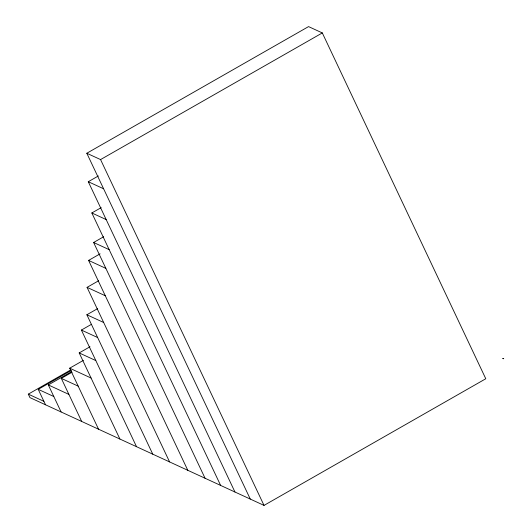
<?xml version="1.0" encoding="UTF-8"?>
<svg xmlns="http://www.w3.org/2000/svg" width="532" height="532" viewBox="0 0 532 532"><rect width="100%" height="100%" fill="white"/><g stroke="black" fill="none" stroke-linecap="round" stroke-linejoin="round"><path stroke-width="0.8" d="M250.279 499.069L86.809 153.249L308.56 26.6L322.312 32.931L485.783 378.751L264.025 505.4L29.945 397.617L28.302 394.139L70.783 369.88M86.809 153.249L100.561 159.58L322.312 32.931M234.958 492.014L88.285 181.718L98.36 175.966M220.627 485.417L91.837 212.966L101.2 207.62M205.059 478.248L93.619 242.486L103.693 236.727M187.796 470.295L88.585 260.407L100.102 253.831M169.582 461.909L87.068 287.36L98.586 280.776M152.764 454.168L86.869 314.758L97.669 308.593M136.525 446.687L81.396 330.066L91.471 324.307M119.906 439.04L79.201 352.922L90.001 346.751M98.54 429.198L69.699 368.184L83.378 360.37M45.526 404.786L38.224 389.344L71.341 370.425M61.1 411.961L48.326 384.929L71.361 371.768M81.669 421.43L61.313 378.372L72.113 372.201M88.285 181.718L103.6 188.774M91.837 212.966L106.174 219.563M93.619 242.486L109.18 249.654M88.585 260.407L105.848 268.361M87.068 287.36L105.283 295.745M86.869 314.758L103.68 322.498M81.396 330.066L97.635 337.541M79.201 352.922L95.813 360.57M69.699 368.184L91.065 378.019M61.313 378.372L78.184 386.139M48.326 384.929L68.887 394.398M38.224 389.344L53.799 396.513M28.302 394.139L43.883 401.314M100.561 159.58L264.025 505.4M502.846 358.515L503.698 358.714L502.846 358.515"/></g></svg>
